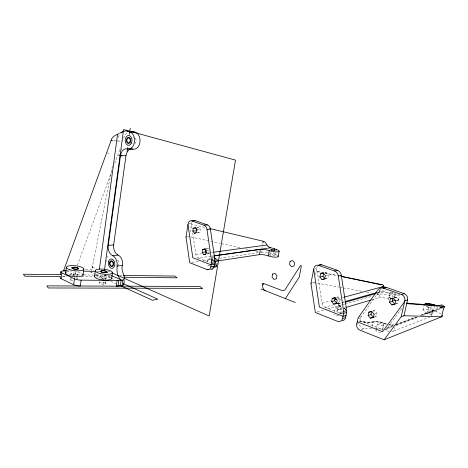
<?xml version="1.0" encoding="UTF-8"?>
<svg xmlns="http://www.w3.org/2000/svg" width="468" height="468" viewBox="0 0 468 468"><rect width="100%" height="100%" fill="white"/><g stroke="black" fill="none" stroke-linecap="round" stroke-linejoin="round"><path stroke-width="0.35" stroke-dasharray="2.34 1.75" d="M72.821 280.589L70.808 280.168L70.311 279.051L70.492 277.612M70.861 274.734L71.042 273.294L73.874 272.902L77.202 273.604L77.729 274.698L77.448 276.857M70.808 280.168L70.996 278.723M73.505 275.769L73.874 272.902M74.529 277.986L74.898 275.096L77.729 274.698M75.588 272.037L75.231 274.851L72.16 275.283M76.465 279.337L76.653 277.904M76.74 277.191L77.202 273.604M77.08 279.735L77.36 277.577M91.588 272.557L92.319 267.041L112.677 164.607M96.934 271.358L99.111 271.393L99.31 269.948M99.643 278.132L99.836 276.705L102.533 276.307L105.85 277.003L106.493 278.103L103.797 278.513L100.456 277.811L99.836 276.705M106.008 281.672L105.709 283.807L103.018 284.24L99.684 283.538L99.971 281.391M101.954 280.572L102.533 276.307M103.018 284.24L103.41 281.373M103.504 280.66L103.797 278.513M106.435 261.752L106.634 260.307M107.026 257.423L107.225 255.978M121.692 149.883L121.885 148.444M105.709 283.807L105.072 282.69L105.265 281.268M105.364 280.554L105.85 277.003M211.887 268.158L212.185 266.239M190.207 231.999L191.564 223.493A4.072 3.024 85 0 1 191.845 222.458M197.9 232.9L200 232.151L200.462 229.308L198.818 227.22L196.753 227.407M207.482 262.074L208.02 258.857A2.539 0.649 9.2 0 1 210.114 258.482M207.219 254.071L209.36 253.375L209.717 251.24M212.367 259.412L212.846 256.558M260.149 252.012L261.167 252.234L261.518 250.298M261.928 248.034L262.174 246.7M262.566 244.512L262.7 243.781M269.773 254.972L270.247 252.375M277.249 255.393A6.33 1.503 10.5 0 0 275.67 254.703L273.54 253.948L273.78 252.661M274.172 255.581L274.652 252.989M275.67 254.703L276.026 252.773M312.326 282.988L314.075 282.59L314.49 280.49M315.607 274.868L316.994 267.866A4.627 3.884 77.8 0 1 317.579 266.345M325.032 278.84L327.764 278.121L328.407 274.932L326.313 272.481L324.464 272.867M334.497 312.068L335.427 307.54M337.241 310.746L338.463 304.686L338.662 305.428L338.229 304.826L342.02 307.131A7.511 2.164 12.3 0 1 342.172 307.189M336.533 303.504L339.557 302.65L340.218 299.461L338.083 296.94L336.691 297.274M340.979 313.461A7.944 2.317 12.6 0 1 338.382 309.676L339.581 303.878L339.218 303.17L338.885 303.282A8.529 2.41 12.5 0 0 342.02 307.131L340.979 313.461A8.079 2.404 12.4 0 1 342.477 314.127M339.926 314.127L341.002 308.944M359.974 321.697L360.781 317.93A4.861 4.136 68.5 0 1 361.489 316.304L380.706 289.212A6.178 5.423 69.6 0 1 380.94 288.902M379.729 289.669L378.723 294.296L375.915 295.103M380.525 286.03L380.636 285.515M372.048 326.383L372.961 322.195C377.582 320.311 382.584 322.908 387.077 324.113A8.939 2.574 13.6 0 1 383.918 323.125A7.874 2.317 13.5 0 0 373.599 321.838L368.649 322.434L362.039 321.662M371.767 299.801L378.793 297.724L379.952 292.412L379.612 291.775L379.934 291.699A7.839 1.989 13 0 1 389.867 293.132A6.692 1.667 13.1 0 0 398.876 294.249M374.552 317.134L376.278 316.549L376.997 313.262L374.716 310.629L372.932 311.027M375.933 330.361L377.395 323.675M388.937 299.175A7.196 1.849 13.2 0 1 388.358 298.976L389.867 293.132M389.107 297.379L390.376 291.646M382.081 330.519L383.269 325.166A3.03 0.889 13.5 0 0 379.144 323.329A3.03 0.889 13.5 0 0 378.583 324.78A3.03 0.889 13.5 0 0 383.269 325.166M382.812 329.279L383.924 323.125M396.753 300.415A7.196 1.849 13.2 0 0 394.793 297.01L392.137 296.068L392.933 292.494M394.237 297.958L395.372 292.863M394.793 297.01L395.519 293.752M396.15 303.867L397.823 303.322L398.578 299.953L396.215 297.291L394.354 297.718M398.601 299.701L399.783 294.436M391.874 331.356A8.33 2.469 13.7 0 0 393.758 331.016L394.524 327.612M423.019 310.015L424.271 304.615M431.385 315.262A7.646 2.024 14.1 0 0 427.278 312.946L429.086 305.265M431.303 315.175L432.28 311.033L433.128 310.588A8.202 2.106 13.9 0 0 428.887 306.92A7.002 1.761 14 0 1 426.617 305.943M431.788 315.256L432.923 310.436L432.526 310.916L432.9 310.693M432.929 312.454L434.322 306.546A2.697 0.679 14 0 1 431.326 306.511M440.909 313.964A10.834 2.82 14.2 0 0 436.153 311.7L437.264 306.996M77.384 265.297L111.507 172.218M114.718 163.461L119.831 149.514M420.79 315.338L432.28 311.033A7.658 1.971 13.9 0 0 428.553 307.494L428.887 306.92M385.416 329.583A4.961 4.265 65.9 0 0 387.141 328.267L402.679 307.148M342.81 311.571L342.406 312.472L342.828 313.537M393.758 331.016L429.916 316.971M385.111 329.677L392.582 326.863M395.975 325.582L418.474 317.093M423.13 315.338L442.781 307.938L440.335 307.154M386.638 328.004L393.383 325.476M396.086 324.464L416.011 317.023M420.352 315.397L441.154 307.587L441.447 308.09M395.121 324.962L416.064 317.111M387.141 328.267L393.249 325.974M396.642 324.698L416.994 317.052M421.744 315.268L443.459 307.113M197.244 227.787L198.818 227.22M361.267 329.694L364.005 328.717L368.117 328.887L371.633 328.29M373.599 321.832L368.649 322.434L362.285 321.651L382.584 329.525M358.032 323.622L358.4 323.499M358.985 321.224L360.161 320.826M206.558 248.917L208.161 248.385L208.997 249.456M374.119 314.215L376.997 313.262M359.02 318.515L360.781 317.93M358.546 317.263L361.489 316.304M372.984 311.191L374.716 310.629M395.793 300.83L398.578 299.953M394.536 297.806L396.215 297.291M338.382 309.676L342.488 308.459M343.851 308.055L345.191 307.657M317.199 311.986L324.043 310.015M327.547 309.009L341.57 304.978M342.272 304.779L344.372 304.171M345.074 303.972L371.709 296.314M344.454 302.492L339.581 303.878A7.956 2.258 12.5 0 0 342.202 307.581M377.167 293.202L379.952 292.412A7.312 1.86 13 0 1 389.528 293.682A7.207 1.802 13.1 0 0 399.315 294.852M324.108 272.932L316.304 271.341L317.257 271.463L322.031 303.188A4.662 3.879 73.6 0 0 325.014 307.195L333.339 304.844M337.498 303.668L341.277 302.585M341.669 302.492L344.688 301.626M377.296 292.424L385.334 290.172M338.405 299.959L340.218 299.461M322.031 303.188L330.472 300.889M337.51 298.976L341.734 297.823M342.441 297.636L343.845 297.25M324.95 272.844L326.313 272.481M336.264 297.426L338.083 296.94M336.767 303.311L339.557 302.65M324.693 278.799L327.764 278.121M394.711 304.019L397.823 303.322M325.336 275.594L328.407 274.932M373.288 317.193L376.278 316.549M315.122 268.228L316.994 267.866M191.781 262.413L198.882 261.372M203.182 260.74L210.343 259.693M211.056 259.588L213.203 259.272M219.644 258.324L258.307 252.65M70.311 279.051L71.727 278.846M62.806 276.594L65.953 276.155M192.705 232.888L195.846 254.58A4.077 3.03 82.6 0 0 198.198 258.003L211.126 256.177M211.846 256.078L213.285 255.873M85.615 269.843L91.061 269.106L93.705 270.293M207.312 253.65L209.36 253.375M195.846 254.58L201.585 253.808M207.324 253.03L213.063 252.258M66.667 270.445L67.45 270.34M206.423 250.971L209.149 250.614M204.744 248.818L208.161 248.385M187.305 236.878L189.031 236.703M196.56 232.491L200 232.151M197.022 229.63L200.462 229.308M188.797 223.722L191.564 223.493M69.311 274.78L83.152 274.95M83.883 274.956L110.846 275.283M119.592 275.389L122.505 275.43M62.618 276.594L66.994 276.641M81.578 276.799L93.378 276.927M96.291 276.957L110.74 277.114M66.427 270.902L71.51 270.978M113.443 140.78L115.807 140.891M117.72 140.979L121.159 141.143M364.005 328.717C361.629 328.589 359.471 326.559 359.576 324.113M388.873 324.511L393.746 324.95A8.939 2.574 13.6 0 1 389.095 324.558M314.075 282.59L316.122 282.964M317.485 283.21L338.926 287.095M340.177 287.317L342.02 287.65M343.255 287.873L362.372 291.336M366.66 292.114L371.376 292.968M375.991 293.805L378.723 294.296A10.284 2.65 13.1 0 1 392.137 296.068M317.257 271.463L337.317 275.547M324.815 273.078L336.878 275.529M74.898 275.096L71.54 274.388L71.042 273.294M105.072 282.69L101.761 281.993L99.064 282.409L99.684 283.538M190.71 236.925L220.206 243.337M221.569 243.629L239.985 247.63M245.495 248.83L249.76 249.754M256.037 251.117L259.126 251.79M204.844 227.389L191.447 224.207L192.178 229.273M116.362 140.675L118.188 141.201M107.435 152.861L109.026 153.346M436.153 311.7L433.304 310.688A7.535 1.954 14.1 0 0 423.657 309.447A7.535 1.954 14.1 0 0 427.278 312.946M360.044 321.387L367.298 322.745L372.961 322.195A8.482 2.504 13.5 0 1 384.07 323.581A8.342 2.41 13.6 0 0 386.217 324.289M198.198 258.003L210.407 262.735M211.086 262.998L213.115 263.788M325.014 307.195L343.962 314.543M107.88 271.025L111.208 272.505M92.319 267.041L96.25 268.802M104.282 275.061L110.887 278.045M111.548 278.343L114.192 279.536M90.248 271.949L95.548 274.359M96.162 274.64L106.137 279.174M110.776 281.28L116.07 283.69M344.126 308.131L345.788 309.757M213.396 263.747L212.952 263.32M91.71 265.602L92.927 268.486M96.057 275.26A8.623 2.539 6.4 0 1 100.439 274.728M103.861 274.956A8.623 2.539 6.4 0 1 110.542 276.904M118.211 137.528A12.338 8.453 -89.8 0 1 119.703 134.591M66.854 272.013A8.775 2.556 5.8 0 1 71.113 271.335M74.517 271.469A8.775 2.556 5.8 0 1 75.406 271.569M77.957 272.013A8.775 2.556 5.8 0 1 82.052 273.517M122.868 141.225A12.238 8.436 -89.7 0 1 122.985 140.494M123.546 138.294A12.238 8.436 -89.7 0 1 128.214 132.099M99.111 271.393A4.844 1.398 6.4 0 1 100.111 271.44M135.217 138.083A3.071 2.124 -89.5 0 1 135.041 143.389M132.9 143.255A3.071 2.124 -89.5 0 1 132.725 143.079M132.883 138.13A3.071 2.124 -89.5 0 1 133.474 137.727M116.433 265.678A2.948 1.995 83 0 1 115.912 265.257M115.216 261.372A2.948 1.995 83 0 1 115.432 260.916M117.567 260.231A2.948 1.995 83 0 1 118.574 265.005M261.167 252.234A9.05 2.153 10.4 0 1 273.54 253.948M213.537 257.739A6.991 1.773 9.4 0 1 213.437 256.142M213.303 263.888A6.979 1.819 9.4 0 1 212.291 263.262M271.183 255.651A2.258 0.538 10.5 0 1 270.247 254.633A2.258 0.538 10.5 0 1 273.85 255.312A2.258 0.538 10.5 0 1 272.522 255.902M210.676 259.88A2.539 0.649 9.2 0 1 208.032 258.892M212.343 259.02A2.539 0.649 9.2 0 1 212.934 259.383M209.962 265.719A2.533 0.673 9.2 0 1 207.207 264.402M388.972 331.221A8.33 2.469 13.7 0 1 384.866 330.373M375.394 327.992A8.471 2.568 13.6 0 1 382.725 329.653M380.759 332.245A3.024 0.918 13.6 0 1 377.103 331.484A3.024 0.918 13.6 0 1 376.149 330.145M439.487 307.125A10.852 2.749 14 0 1 441.342 308.026M442.12 308.178A6.692 2.334 50.4 0 1 441.33 307.78M428.553 307.494A7.546 1.901 14 0 1 425.383 306.019M393.237 325.278A8.342 2.41 13.6 0 1 389.511 325.02M440.318 307.143A10.308 2.603 14 0 1 441.154 307.587M442.073 307.792A5.786 1.802 51.2 0 1 441.031 307.295M440.868 304.335A8.529 1.778 82.2 0 1 440.874 304.709M362.033 321.639A6.798 5.786 69.4 0 1 360.044 321.428M378.793 297.724A7.301 1.913 13.1 0 1 388.358 298.976M394.869 293.091A2.574 0.643 13.1 0 1 393.886 293.079M393.138 292.968A2.574 0.643 13.1 0 1 390.739 292.137A2.574 0.643 13.1 0 1 390.757 291.441M389.551 297.935A2.568 0.661 13.2 0 1 391.342 297.262M338.785 315.742A2.884 0.86 12.4 0 1 335.772 315.303A2.884 0.86 12.4 0 1 334.053 314.174M343.974 308.377A8.091 2.34 12.4 0 1 345.688 309.629M344.021 308.061A7.511 2.164 12.3 0 1 345.495 310.044M428.706 311.998A2.691 0.696 14.1 0 0 432.906 312.519A2.691 0.696 14.1 0 0 429.343 310.922A2.691 0.696 14.1 0 0 428.706 311.998M336.638 308.64A2.89 0.837 12.3 0 0 341.037 308.868A2.89 0.837 12.3 0 0 336.972 307.23A2.89 0.837 12.3 0 0 336.638 308.64"/><path stroke-width="0.7" d="M121.183 132.877A12.338 8.453 -89.8 0 1 127.249 131.186L129.753 131.871A8.676 5.961 -89.6 0 1 134.462 142.056A8.676 5.961 -89.6 0 1 127.407 148.9A8.617 5.914 89.4 0 0 120.481 155.598L108.243 245.443A8.36 5.639 83.9 0 0 112.671 255.721A8.319 5.587 83 0 1 117.14 266.087C116.667 270.82 117.012 276.892 121.165 279.958L120.358 285.644M60.512 274.634L60.869 271.75M127.249 131.186L132.737 131.526L135.234 132.21A8.605 5.949 -89.5 0 1 139.926 142.313A8.605 5.949 -89.5 0 1 132.883 149.099A8.547 5.903 89.4 0 0 125.962 155.739L113.683 244.875A8.289 5.634 83.9 0 0 118.1 255.072A8.254 5.581 83 0 1 122.557 265.35C119.369 271.984 130.905 281.479 118.813 280.326A4.896 1.445 6.7 0 1 117.117 280.437L81.116 280.133A6.341 1.878 5.8 0 1 74.447 278.869L61.846 272.92A5.025 1.457 5.6 0 1 62.794 270.954L65.093 270.65M81.116 280.133L80.356 286.001A6.33 1.925 5.7 0 1 73.698 284.737L61.132 278.712L61.846 272.92M65.625 273.148L66.345 267.351M73.698 284.737L74.447 278.869M83.088 274.839L83.836 269.082M94.565 276.57L95.332 270.826M99.403 269.229L117.562 134.298L118.936 133.649M104.545 269.545L123.599 129.554L235.515 160.132L209.161 316.029L111.875 272.803M127.074 151.316L127.571 147.689M129.414 134.316L130.262 128.203M111.694 278.489L112.484 272.78A8.64 2.48 6.6 0 0 100.152 269.065A8.64 2.48 6.6 0 0 99.117 273.265A8.64 2.48 6.6 0 0 112.484 272.78M117.117 280.437L116.316 286.153A4.885 1.48 6.6 0 0 118.006 286.03L122.171 285.34A4.85 1.462 6.8 0 0 123.295 283.725M118.006 286.03L118.813 280.326M122.171 285.34L123.014 279.665M123.768 284.497L124.336 280.531M66.427 270.902L63.519 270.861L111.062 140.669C111.583 137.405 114.759 135.492 117.562 134.298M208.377 269.352L207.014 269.574L189.721 262.718L186.007 237.013L188.107 223.78A4.095 3.03 85 0 1 191.699 220.878L195.15 220.609L207.382 224.886A5.154 3.879 84.5 0 1 210.407 229.15L214.917 260.12A4.136 3.118 81.9 0 1 214.906 261.764C214.233 265.157 214.484 269.708 210.582 269.352M192.816 231.139L193.272 228.29L195.372 227.53L197.022 229.63L196.56 232.491L194.454 233.239L192.816 231.139L196.262 230.812L196.607 228.682M202.141 252.387L202.609 249.532L204.744 248.818L206.423 250.971L205.949 253.837L203.808 254.539L202.141 252.387L205.557 251.936L206.388 253.007M205.557 251.936L205.908 249.807M207.014 269.574A4.153 3.112 81.6 0 0 210.746 266.83L211.507 262.279A4.159 3.124 81.9 0 0 211.518 260.623L206.991 229.472A5.183 3.884 84.5 0 0 203.96 225.184L191.699 220.878M214.133 258.02L214.49 255.885L260.366 249.403A6.429 1.503 10.3 0 1 269.182 250.632A6.336 1.462 10.5 0 0 277.933 251.86A6.336 1.462 10.5 0 0 276.623 249.543L274.494 248.8A9.062 2.094 10.4 0 0 270.767 247.771L214.005 255.774M215.017 259.237L215.14 258.517A6.991 1.773 9.4 0 1 214.689 258.336M213.689 267.281L214.83 267.041L215.806 261.226A7.108 1.825 9.2 0 0 215.14 258.517M216.503 266.28L216.994 263.39M214.133 266.333L210.746 266.83M216.631 261.097L259.424 254.645L260.366 249.403M262.835 243.05C262.911 238.832 266.356 243.407 266.883 245.004L213.782 252.164M262.712 285.234L262.993 283.69A6.137 4.861 79.1 0 0 264.642 283.854L281.707 290.394A4.452 3.586 77.7 0 0 285.457 289.101L300.52 265.491L301.369 266.005L299.222 277.114L285.41 298.602M259.424 254.645A6.417 1.55 10.3 0 1 268.228 255.861L269.182 250.632M274.371 249.444L274.494 248.8M276.506 250.193L276.623 249.543M278.191 256.452L279.162 251.263M345.554 317.55L342.558 318.503A4.774 3.99 71.2 0 1 337.656 321.364L315.338 312.519L310.957 283.292L313.876 268.474A4.662 3.896 77.9 0 1 318.579 265.403L321.68 264.806L337.457 270.323A5.879 4.99 76.1 0 1 341.312 275.319L346.665 310.623A4.744 3.99 71.5 0 1 346.618 312.478L345.554 317.55C345.325 319.229 343.506 321.025 342.237 320.364M319.86 277.056L320.498 273.862L323.236 273.125L325.336 275.594L324.693 278.799L321.949 279.525L319.86 277.056L322.955 276.389L325.032 278.84L321.949 279.525M322.955 276.389L323.587 273.213L320.498 273.862M331.607 301.626L332.257 298.426L335.299 297.613L334.649 300.795L336.767 303.311L333.737 304.165L331.607 301.626L334.649 300.795M342.558 318.503L343.623 313.402A4.774 4.001 71.6 0 0 343.67 311.53L338.288 275.991A5.914 5.008 76.2 0 0 334.415 270.96L318.579 265.403M356.745 324.061L357.844 318.901A4.891 4.153 68.7 0 1 358.546 317.263L377.84 290.008A6.219 5.441 69.8 0 1 383.561 288.206L386.404 287.422L404.176 293.629A5.037 4.464 66.6 0 1 407.57 299.906L403.978 315.736L401.216 316.725L384.146 339.797L359.898 330.186A4.891 4.136 68.3 0 1 356.745 324.061L357.113 323.938M368.842 312.22L371.832 311.565L374.119 314.215L373.4 317.52L370.399 318.164L368.129 315.52L368.842 312.22L371.159 311.477M370.399 318.164L373.288 317.193L371.03 314.56L371.738 311.29M380.806 284.743L341.137 276.395M389.546 302.24L390.294 298.865L393.108 297.999L392.365 301.357L394.711 304.019L391.909 304.92L389.546 302.24L392.365 301.357M401.216 316.725L404.82 300.795A5.072 4.481 66.9 0 0 401.415 294.471L383.561 288.206M404.627 301.661L382.572 331.695L357.224 321.814M119.644 133.281L119.691 133.257A6.891 0.667 -28.1 0 1 123.242 131.531M384.146 339.797L441.576 316.789A10.834 2.82 14.2 0 0 442.254 315.233M368.129 315.52L371.03 314.56M404.82 300.795L407.57 299.906M346.022 315.338L343.021 316.28L319.398 307.072L313.718 269.281M343.623 313.402L346.618 312.478M343.67 311.53L346.665 310.623M401.415 294.471L404.176 293.629M346.536 307.26L371.165 299.976M345.15 302.293L375.775 293.6M345.144 301.515L376.711 292.594M334.696 299.742L336.808 299.169M344.547 297.063L383.959 286.34L383.216 286.217M212.256 269.082L211.805 268.878M214.514 261.489L215.806 261.226M332.257 298.426L335.053 297.753L337.194 300.292L336.533 303.504L333.737 304.165M390.294 298.865L393.412 298.151L395.793 300.83L395.033 304.223L391.909 304.92M310.957 283.292L311.542 283.163M338.288 275.991L341.312 275.319M334.415 270.96L337.457 270.323M211.507 262.279L214.906 261.764M211.518 260.623L214.917 260.12M117.14 266.087L122.557 265.35M203.808 254.539L205.856 254.259M202.609 249.532L205.341 249.181M112.671 255.721L118.1 255.072M186.007 237.013L186.439 236.972M108.243 245.443L113.683 244.875M194.454 233.239L195.835 233.105M206.991 229.472L210.407 229.15M193.272 228.29L196.028 228.039M203.96 225.184L207.382 224.886M60.565 274.675L23.4 274.219L24.699 276.184L60.43 276.57M123.236 275.436L174.974 276.067L177.097 277.828L123.868 277.255M83.86 271.165L95.484 271.341M120.481 155.598L125.962 155.739M403.978 315.736L441.576 316.789L444.027 306.493L406.721 303.644M127.407 148.9L132.883 149.099M111.062 140.669L112.653 140.745M129.753 131.871L135.234 132.21M406.417 303.1L443.12 305.973M340.897 276.278L381.736 284.597M209.646 228.524L263.162 241.219M118.714 155.06L122.119 156.096M425.166 304.908A7.002 1.761 14 0 1 427.231 303.521A7.002 1.761 14 0 1 434.468 304.908L437.328 305.908M435.135 305.522L436.281 305.92M261.109 289.019L295.279 302.498M214.063 264.139L214.473 264.315L211.08 264.847L192.793 257.716L187.99 224.5M111.331 275.553L121.165 279.958M123.447 283.707L157.815 299.204L152.48 300.251L119.381 285.193M434.468 304.908L434.567 305.317A7.546 1.901 14 0 0 424.271 304.808M111.478 277.694A8.623 2.539 6.4 0 1 102.433 279.905A8.623 2.539 6.4 0 1 95.244 275.617M82.701 274.032A8.775 2.556 5.8 0 1 74.19 276.57A8.775 2.556 5.8 0 1 66.111 272.411M129.028 131.724A12.238 8.436 -89.7 0 1 132.737 131.526M61.132 278.712A5.019 1.492 5.5 0 1 60.594 277.114M277.805 255.768A6.33 1.503 10.5 0 1 275.705 257.166A6.33 1.503 10.5 0 1 268.228 255.861M214.104 255.955A6.991 1.773 9.4 0 1 214.49 255.885M216.315 265.52A7.096 1.878 9.2 0 1 214.83 267.041M192.869 221.025A4.072 3.024 85 0 1 195.15 220.609M268.146 246.028A4.809 3.996 14.8 0 1 267.093 244.916M270.761 247.812A4.99 3.802 21.3 0 1 267.918 246.256M263.747 284.099A5.166 0.796 -0.6 0 1 261.992 283.754M265.362 290.692A4.376 3.469 78.3 0 1 262.683 285.41M381.8 288.083A6.178 5.423 69.6 0 1 386.404 287.422M444.068 306.441A5.493 1.1 -46.6 0 1 444.571 306.897L444.594 306.873A9.132 1.831 -46.5 0 1 444.419 307.505M429.419 305.037A2.697 0.679 14 0 1 432.321 305.376M441.944 304.276A8.968 2.328 81 0 1 441.956 305.095M443.623 306.604A8.833 1.849 -47.6 0 0 443.658 306.411L443.658 306.4A5.148 1.076 -47.6 0 0 443.178 305.914M395.7 300.438A7.196 1.849 13.2 0 1 392.33 300.046M318.088 265.684A4.627 3.884 77.8 0 1 321.68 264.806M380.853 284.421A5.23 2.498 82.1 0 1 381.952 284.784M384.228 288.118A8.167 6.183 -29 0 1 383.62 286.445M383.889 286.229A8.447 4.025 83.4 0 0 383.269 285.369L383.269 285.375A4.908 2.334 83.3 0 0 381.736 284.521M383.467 288.194A8.582 6.687 -25 0 1 382.847 286.855M272.592 274.078L272.031 277.091L273.92 279.425L276.389 278.741L276.951 275.716L275.049 273.382L272.592 274.078M290.119 261.279L289.528 264.361L291.488 266.719L294.044 265.988L294.641 262.893L292.67 260.536L290.119 261.279M107.277 272.376L104.58 272.762L101.234 272.06L100.608 270.984L103.311 270.603L106.628 271.3L107.277 272.376M78.472 268.919L75.641 269.299L72.277 268.591L71.774 267.52L74.605 267.152L77.94 267.848L78.472 268.919M202.305 288.376L48.327 287.972L46.818 285.866L199.959 286.492L202.305 288.376M345.905 315.894L345.361 315.66A6.704 5.663 71.2 0 0 345.887 315.929M110.074 262.618A2.375 1.597 83 0 0 111.834 266.035A2.375 1.597 83 0 0 112.829 262.367A2.375 1.597 83 0 0 110.074 262.618M130.005 141.745A2.48 1.702 -89.6 0 0 128.671 137.931A2.48 1.702 -89.6 0 0 127.062 141.541A2.48 1.702 -89.6 0 0 130.005 141.745M131.449 143.073A4.955 3.405 -89.6 0 0 128.764 135.451A4.955 3.405 -89.6 0 0 125.559 142.681A4.955 3.405 -89.6 0 0 131.449 143.073M108.582 261.553A4.756 3.194 83 0 0 112.092 268.398A4.756 3.194 83 0 0 114.093 261.062A4.756 3.194 83 0 0 108.582 261.553M69.937 269.779A8.787 2.498 5.9 0 0 83.784 269.334A8.787 2.498 5.9 0 0 71.545 265.613A8.787 2.498 5.9 0 0 69.937 269.779M130.408 141.974A3.1 2.129 -89.6 0 0 128.606 137.305A3.1 2.129 -89.6 0 0 126.723 141.933A3.1 2.129 -89.6 0 0 130.408 141.974M109.688 262.402A2.972 1.995 83 0 0 111.94 266.62A2.972 1.995 83 0 0 113.116 261.992A2.972 1.995 83 0 0 109.688 262.402M73.441 268.819A3.136 0.889 5.9 0 0 78.238 268.556A3.136 0.889 5.9 0 0 73.669 267.292A3.136 0.889 5.9 0 0 73.441 268.819M102.205 272.236A3.083 0.883 6.6 0 0 106.996 272.072A3.083 0.883 6.6 0 0 102.615 270.738A3.083 0.883 6.6 0 0 102.205 272.236M271.709 250.316A2.264 0.521 10.5 0 0 275.155 250.503A2.264 0.521 10.5 0 0 271.931 249.438A2.264 0.521 10.5 0 0 271.709 250.316"/></g></svg>
